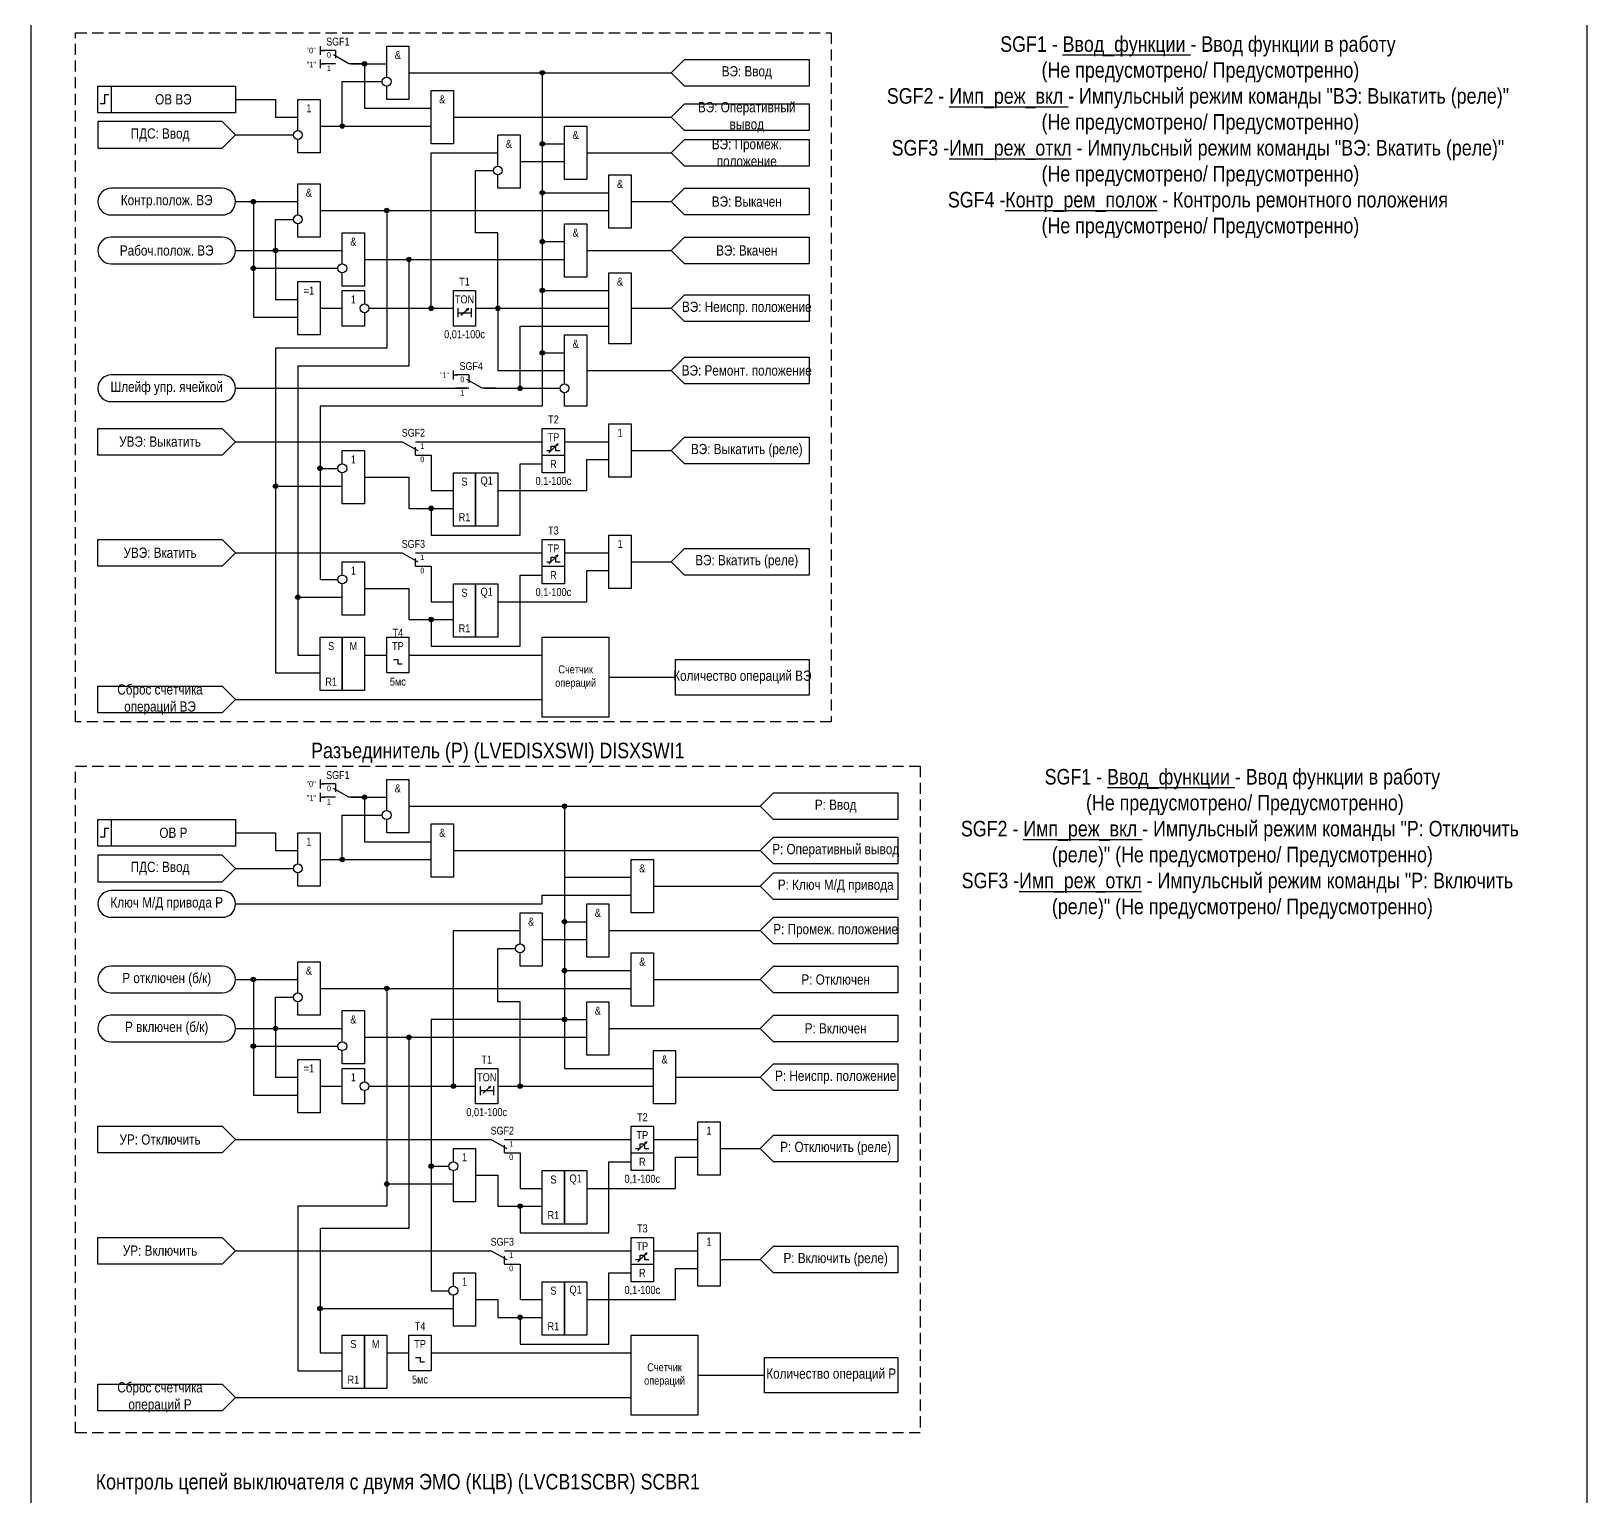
# Model space of a CAD drawing. Header units: millimetres. Extents: x -7300 to 495, y 0 to 1179.
# Drawn here: x -4825 to -4475, y 360.6 to 690.4 of the extents above; entities that cross this region are included whole.
import ezdxf
from ezdxf.enums import TextEntityAlignment as Align

# ---------------------------------------------------------------- set-up
doc = ezdxf.new("R2010")
doc.units = ezdxf.units.MM
doc.linetypes.add('штриховая2', pattern=[0.375, 0.25, -0.125])
doc.layers.add('TEXT', color=7, linetype='Continuous', lineweight=25)
doc.layers.add('Основная', color=7, linetype='Continuous')
doc.styles.add('2.5_Gost_RD', font='ARIALN.TTF', dxfattribs={"height": 2.5})
doc.styles.add('3.5_Gost_RD', font='ARIALN.TTF', dxfattribs={"height": 3.5})
doc.styles.add('Вывод', font='ARIALN.TTF', dxfattribs={"height": 2.5})
doc.styles.add('Компонент', font='ARIALN.TTF', dxfattribs={"height": 3.5})

# ---------------------------------------------------------------- blocks, each defined once
blk = doc.blocks.new('Точка')
at = {"ltscale": 100}
h = blk.add_hatch(color=256, dxfattribs=at)
h.dxf.hatch_style = 1
edge = h.paths.add_edge_path()
edge.add_arc((0, 0), 0.5, 0, 360)
blk.add_circle((0, 0), 0.5, dxfattribs=at)
blk = doc.blocks.new('*U958')
at = {"layer": 'Основная', "color": 0}
blk.add_line((0, 0), (7, 4), dxfattribs=at)
at = {"layer": 'Основная', "ltscale": 0.35}
blk.add_line((6, 6), (6, 2.5), dxfattribs=at)
blk = doc.blocks.new('*U985')
at = {"layer": 'Основная', "color": 0}
for p, q in [((-3, 6), (-9, 6)), ((-3, 0), (-9, 0)), ((9, 0), (3, 0))]:
    blk.add_line(p, q, dxfattribs=at)
at = {"layer": 'Основная', "ltscale": 0.25, "xscale": -1}
blk.add_blockref('*U958', (3, 0), dxfattribs=at)
at = {"layer": 'Основная'}
for tag, height, style, p in [('В1', 2.5, 'Вывод', (-14, 6)), ('ОУ', 3.5, 'Компонент', (-2, 10)), ('В2', 2.5, 'Вывод', (-6, 4)), ('В3', 2.5, 'Вывод', (-6, -2))]:
    blk.add_attdef(tag, text='', height=height, dxfattribs=dict(at, style=style)).set_placement(p, align=Align.MIDDLE_CENTER)
blk = doc.blocks.new('*U1050')
at = {"layer": 'Основная', "color": 0}
for p, q in [((-9, 0), (-3, 0)), ((3, 6), (9, 6)), ((3, 0), (9, 0))]:
    blk.add_line(p, q, dxfattribs=at)
at = {"layer": 'Основная', "ltscale": 0.25}
blk.add_blockref('*U958', (-3, 0), dxfattribs=at)
at = {"layer": 'Основная'}
for tag, height, style, p in [('В2', 2.5, 'Вывод', (6, 8)), ('В1', 2.5, 'Вывод', (14, 6)), ('В3', 2.5, 'Вывод', (6, 2)), ('ОУ', 3.5, 'Компонент', (2, -4))]:
    blk.add_attdef(tag, text='', height=height, dxfattribs=dict(at, style=style)).set_placement(p, align=Align.MIDDLE_CENTER)

msp = doc.modelspace()

# ---------------------------------------------------------------- linework, layer by layer
at = {"ltscale": 100}
for p, q in [((-4760, 687), (-4760, 685)), ((-4760, 686), (-4759, 686)), ((-4760, 684), (-4760, 682)), ((-4760, 683), (-4759, 683)), ((-4735, 673), (-4735, 673)), ((-4725, 628), (-4725, 628)), ((-4730, 612), (-4730, 614)), ((-4730, 613), (-4729, 613)), ((-4708.5, 595.5), (-4706.5, 597.5)), ((-4706.5, 597.5), (-4707.01, 597.25)), ((-4706.5, 597.5), (-4706.74, 597.02)), ((-4708.5, 570.5), (-4706.5, 572.5)), ((-4706.5, 572.5), (-4707.01, 572.25)), ((-4706.5, 572.5), (-4706.74, 572.02)), ((-4760, 522), (-4760, 520)), ((-4760, 521), (-4759, 521)), ((-4760, 519), (-4760, 517)), ((-4760, 518), (-4759, 518)), ((-4735, 508), (-4735, 508)), ((-4720, 453), (-4720, 453)), ((-4688.5, 438.5), (-4686.5, 440.5)), ((-4686.5, 440.5), (-4687.01, 440.25)), ((-4686.5, 440.5), (-4686.74, 440.02)), ((-4688.5, 413.5), (-4686.5, 415.5)), ((-4686.5, 415.5), (-4687.01, 415.25)), ((-4686.5, 415.5), (-4686.74, 415.02))]:
    msp.add_line(p, q, dxfattribs=at)
at = {"color": 7, "ltscale": 100}
for p, q in [((-4728.3, 626.46), (-4726.63, 627.95)), ((-4726.63, 627.95), (-4727.15, 627.73)), ((-4726.63, 627.95), (-4726.89, 627.48)), ((-4723.3, 451.46), (-4721.63, 452.95)), ((-4721.63, 452.95), (-4722.15, 452.73)), ((-4721.63, 452.95), (-4721.89, 452.48))]:
    msp.add_line(p, q, dxfattribs=at)
at = {"color": 6, "ltscale": 100}
for p, q in [((-4742.5, 548), (-4741.5, 548)), ((-4737.5, 391), (-4736.5, 391))]:
    msp.add_line(p, q, dxfattribs=at)
at = {"ltscale": 100}
for points in [[(-4825, 1085), (-4475, 1085), (-4475, 0), (-4825, 0)], [(-4810, 678), (-4807, 678), (-4807, 672), (-4810, 672)], [(-4810, 678), (-4779, 678), (-4779, 672), (-4810, 672)], [(-4735, 677), (-4730, 677), (-4730, 665), (-4735, 665)], [(-4810, 670), (-4810, 664), (-4782, 664), (-4779, 667), (-4782, 670)], [(-4705, 669), (-4700, 669), (-4700, 657), (-4705, 657)], [(-4695, 658), (-4690, 658), (-4690, 646), (-4695, 646)], [(-4705, 647), (-4700, 647), (-4700, 635), (-4705, 635)], [(-4765, 634), (-4760, 634), (-4760, 622), (-4765, 622)], [(-4730, 632), (-4725, 632), (-4725, 624), (-4730, 624)], [(-4695, 602), (-4690, 602), (-4690, 590), (-4695, 590)], [(-4810, 601), (-4782, 601), (-4779, 598), (-4782, 595), (-4810, 595)], [(-4710, 601), (-4705, 601), (-4705, 591), (-4710, 591)], [(-4710, 595), (-4705, 595), (-4705, 591), (-4710, 591)], [(-4730, 591), (-4725, 591), (-4725, 579), (-4730, 579)], [(-4725, 591), (-4720, 591), (-4720, 579), (-4725, 579)], [(-4810, 576), (-4782, 576), (-4779, 573), (-4782, 570), (-4810, 570)], [(-4710, 576), (-4705, 576), (-4705, 566), (-4710, 566)], [(-4695, 577), (-4690, 577), (-4690, 565), (-4695, 565)], [(-4710, 570), (-4705, 570), (-4705, 566), (-4710, 566)], [(-4730, 566), (-4725, 566), (-4725, 554), (-4730, 554)], [(-4725, 566), (-4720, 566), (-4720, 554), (-4725, 554)], [(-4810, 513), (-4807, 513), (-4807, 507), (-4810, 507)], [(-4810, 513), (-4779, 513), (-4779, 507), (-4810, 507)], [(-4735, 512), (-4730, 512), (-4730, 500), (-4735, 500)], [(-4810, 505), (-4810, 499), (-4782, 499), (-4779, 502), (-4782, 505)], [(-4690, 504), (-4685, 504), (-4685, 492), (-4690, 492)], [(-4700, 494), (-4695, 494), (-4695, 482), (-4700, 482)], [(-4690, 483), (-4685, 483), (-4685, 471), (-4690, 471)], [(-4700, 472), (-4695, 472), (-4695, 460), (-4700, 460)], [(-4765, 459), (-4760, 459), (-4760, 447), (-4765, 447)], [(-4685, 461), (-4680, 461), (-4680, 449), (-4685, 449)], [(-4725, 457), (-4720, 457), (-4720, 449), (-4725, 449)], [(-4675, 445), (-4670, 445), (-4670, 433), (-4675, 433)], [(-4810, 444), (-4782, 444), (-4779, 441), (-4782, 438), (-4810, 438)], [(-4690, 444), (-4685, 444), (-4685, 434), (-4690, 434)], [(-4690, 438), (-4685, 438), (-4685, 434), (-4690, 434)], [(-4710, 434), (-4705, 434), (-4705, 422), (-4710, 422)], [(-4705, 434), (-4700, 434), (-4700, 422), (-4705, 422)], [(-4675, 420), (-4670, 420), (-4670, 408), (-4675, 408)], [(-4810, 419), (-4782, 419), (-4779, 416), (-4782, 413), (-4810, 413)], [(-4690, 419), (-4685, 419), (-4685, 409), (-4690, 409)], [(-4690, 413), (-4685, 413), (-4685, 409), (-4690, 409)], [(-4710, 409), (-4705, 409), (-4705, 397), (-4710, 397)], [(-4705, 409), (-4700, 409), (-4700, 397), (-4705, 397)]]:
    msp.add_lwpolyline(points, close=True, dxfattribs=at)
at = {"linetype": 'штриховая2', "ltscale": 10}
for points in [[(-4645, 535), (-4815, 535), (-4815, 690), (-4645, 690)], [(-4625, 375), (-4815, 375), (-4815, 525), (-4625, 525)]]:
    msp.add_lwpolyline(points, close=True, dxfattribs=at)
at = {"ltscale": 100}
for points in [[(-4745, 680), (-4745, 687), (-4740, 687), (-4740, 675), (-4745, 675), (-4745, 678)], [(-4753, 683), (-4745, 683)], [(-4753, 683), (-4750, 683), (-4750, 673), (-4735, 673)], [(-4681, 681), (-4678, 684), (-4650, 684), (-4650, 678), (-4678, 678), (-4681, 681)], [(-4740, 681), (-4710, 681), (-4710, 606), (-4760, 606), (-4760, 592), (-4756, 592)], [(-4740, 681), (-4710, 681), (-4710, 606), (-4760, 606), (-4760, 567), (-4756, 567)], [(-4760, 669), (-4755, 669), (-4755, 679), (-4746, 679)], [(-4740, 681), (-4681, 681)], [(-4740, 681), (-4710, 681), (-4710, 665), (-4705, 665)], [(-4740, 681), (-4710, 681), (-4710, 654), (-4695, 654)], [(-4740, 681), (-4710, 681), (-4710, 643), (-4705, 643)], [(-4740, 681), (-4710, 681), (-4710, 632), (-4695, 632)], [(-4740, 681), (-4710, 681), (-4710, 618), (-4705, 618)], [(-4779, 675), (-4770, 675), (-4770, 671), (-4765, 671)], [(-4765, 668), (-4765, 675), (-4760, 675), (-4760, 663), (-4765, 663), (-4765, 666)], [(-4681, 671), (-4678, 674), (-4650, 674), (-4650, 668), (-4678, 668), (-4681, 671)], [(-4760, 669), (-4735, 669)], [(-4730, 671), (-4681, 671)], [(-4779, 667), (-4766, 667)], [(-4720, 660), (-4720, 667), (-4715, 667), (-4715, 655), (-4720, 655), (-4720, 658)], [(-4681, 663), (-4678, 666), (-4650, 666), (-4650, 660), (-4678, 660), (-4681, 663)], [(-4749, 628), (-4735, 628), (-4735, 663), (-4720, 663)], [(-4700, 663), (-4681, 663)], [(-4725, 628), (-4720, 628), (-4720, 645), (-4725, 645), (-4725, 659), (-4721, 659)], [(-4715, 661), (-4705, 661)], [(-4765, 649), (-4765, 656), (-4760, 656), (-4760, 644), (-4765, 644), (-4765, 647)], [(-4681, 652), (-4678, 655), (-4650, 655), (-4650, 649), (-4678, 649), (-4681, 652)], [(-4779, 652), (-4765, 652)], [(-4779, 652), (-4775, 652), (-4775, 637), (-4756, 637)], [(-4779, 652), (-4775, 652), (-4775, 626), (-4765, 626)], [(-4690, 652), (-4681, 652)], [(-4779, 641), (-4770, 641), (-4770, 648), (-4766, 648)], [(-4760, 650), (-4745, 650), (-4745, 619), (-4770, 619), (-4770, 588), (-4755, 588), (-4755, 588)], [(-4760, 650), (-4695, 650)], [(-4755, 638), (-4755, 645), (-4750, 645), (-4750, 633), (-4755, 633), (-4755, 636)], [(-4681, 641), (-4678, 644), (-4650, 644), (-4650, 638), (-4678, 638), (-4681, 641)], [(-4779, 641), (-4755, 641)], [(-4779, 641), (-4770, 641), (-4770, 630), (-4765, 630)], [(-4700, 641), (-4681, 641)], [(-4750, 639), (-4740, 639), (-4740, 615), (-4765, 615), (-4765, 563), (-4755, 563)], [(-4750, 639), (-4705, 639)], [(-4695, 623), (-4695, 636), (-4690, 636), (-4690, 620), (-4695, 620), (-4695, 623)], [(-4750, 627), (-4750, 624), (-4755, 624), (-4755, 632), (-4750, 632), (-4750, 629)], [(-4681, 628), (-4678, 631), (-4650, 631), (-4650, 625), (-4678, 625), (-4681, 628)], [(-4760, 628), (-4755, 628)], [(-4749, 628), (-4730, 628)], [(-4729, 628), (-4729, 626)], [(-4729, 627), (-4726, 627)], [(-4726, 628), (-4726, 626)], [(-4725, 628), (-4695, 628)], [(-4725, 628), (-4720, 628), (-4720, 614), (-4705, 614)], [(-4690, 628), (-4681, 628)], [(-4723, 610), (-4715, 610), (-4715, 624), (-4695, 624)], [(-4705, 611), (-4705, 622), (-4700, 622), (-4700, 606), (-4705, 606), (-4705, 609)], [(-4681, 614), (-4678, 617), (-4650, 617), (-4650, 611), (-4678, 611), (-4681, 614)], [(-4700, 614), (-4681, 614)], [(-4779, 610), (-4727, 610)], [(-4723, 610), (-4706, 610)], [(-4681, 596), (-4678, 599), (-4650, 599), (-4650, 593), (-4678, 593), (-4681, 596)], [(-4779, 598), (-4742, 598)], [(-4755, 593), (-4755, 596), (-4750, 596), (-4750, 584), (-4755, 584), (-4755, 591)], [(-4738, 598), (-4710, 598)], [(-4738, 595), (-4735, 595), (-4735, 587), (-4730, 587)], [(-4709, 596), (-4708, 596), (-4708, 597), (-4707, 597), (-4707, 596), (-4706, 596)], [(-4705, 598), (-4695, 598)], [(-4690, 596), (-4681, 596)], [(-4750, 590), (-4740, 590), (-4740, 583), (-4735, 583), (-4735, 577), (-4715, 577), (-4715, 593), (-4710, 593)], [(-4720, 587), (-4700, 587), (-4700, 594), (-4695, 594)], [(-4750, 590), (-4740, 590), (-4740, 583), (-4730, 583)], [(-4681, 571), (-4678, 574), (-4650, 574), (-4650, 568), (-4678, 568), (-4681, 571)], [(-4779, 573), (-4742, 573)], [(-4755, 568), (-4755, 571), (-4750, 571), (-4750, 559), (-4755, 559), (-4755, 566)], [(-4738, 573), (-4710, 573)], [(-4709, 571), (-4708, 571), (-4708, 572), (-4707, 572), (-4707, 571), (-4706, 571)], [(-4705, 573), (-4695, 573)], [(-4690, 571), (-4681, 571)], [(-4750, 565), (-4740, 565), (-4740, 558), (-4735, 558), (-4735, 552), (-4715, 552), (-4715, 568), (-4710, 568)], [(-4738, 570), (-4735, 570), (-4735, 562), (-4730, 562)], [(-4720, 562), (-4700, 562), (-4700, 569), (-4695, 569)], [(-4750, 565), (-4740, 565), (-4740, 558), (-4730, 558)], [(-4745, 515), (-4745, 522), (-4740, 522), (-4740, 510), (-4745, 510), (-4745, 513)], [(-4753, 518), (-4745, 518)], [(-4753, 518), (-4750, 518), (-4750, 508), (-4735, 508)], [(-4661, 516), (-4658, 519), (-4630, 519), (-4630, 513), (-4658, 513), (-4661, 516)], [(-4740, 516), (-4661, 516)], [(-4740, 516), (-4705, 516), (-4705, 490), (-4700, 490)], [(-4740, 516), (-4705, 516), (-4705, 479), (-4690, 479)], [(-4740, 516), (-4705, 516), (-4705, 468), (-4700, 468)], [(-4740, 516), (-4705, 516), (-4705, 457), (-4685, 457)], [(-4740, 516), (-4705, 516), (-4705, 468), (-4735, 468), (-4735, 407), (-4731, 407)], [(-4740, 516), (-4705, 516), (-4705, 468), (-4735, 468), (-4735, 435), (-4731, 435)], [(-4740, 516), (-4705, 516), (-4705, 500), (-4690, 500)], [(-4760, 504), (-4755, 504), (-4755, 514), (-4746, 514)], [(-4779, 510), (-4770, 510), (-4770, 506), (-4765, 506)], [(-4765, 503), (-4765, 510), (-4760, 510), (-4760, 498), (-4765, 498), (-4765, 501)], [(-4661, 506), (-4658, 509), (-4630, 509), (-4630, 503), (-4658, 503), (-4661, 506)], [(-4760, 504), (-4735, 504)], [(-4730, 506), (-4661, 506)], [(-4779, 502), (-4766, 502)], [(-4661, 498), (-4658, 501), (-4630, 501), (-4630, 495), (-4658, 495), (-4661, 498)], [(-4685, 498), (-4661, 498)], [(-4779, 494), (-4710, 494), (-4710, 496), (-4690, 496)], [(-4715, 485), (-4715, 492), (-4710, 492), (-4710, 480), (-4715, 480), (-4715, 483)], [(-4661, 488), (-4658, 491), (-4630, 491), (-4630, 485), (-4658, 485), (-4661, 488)], [(-4749, 453), (-4730, 453), (-4730, 488), (-4715, 488)], [(-4695, 488), (-4661, 488)], [(-4720, 453), (-4715, 453), (-4715, 472), (-4720, 472), (-4720, 484), (-4716, 484)], [(-4710, 486), (-4700, 486)], [(-4765, 474), (-4765, 481), (-4760, 481), (-4760, 469), (-4765, 469), (-4765, 472)], [(-4661, 477), (-4658, 480), (-4630, 480), (-4630, 474), (-4658, 474), (-4661, 477)], [(-4779, 477), (-4765, 477)], [(-4779, 477), (-4775, 477), (-4775, 462), (-4756, 462)], [(-4779, 477), (-4775, 477), (-4775, 451), (-4765, 451)], [(-4685, 477), (-4661, 477)], [(-4779, 466), (-4770, 466), (-4770, 473), (-4766, 473)], [(-4760, 475), (-4690, 475)], [(-4760, 475), (-4745, 475), (-4745, 431), (-4730, 431), (-4730, 431)], [(-4755, 463), (-4755, 470), (-4750, 470), (-4750, 458), (-4755, 458), (-4755, 461)], [(-4661, 466), (-4658, 469), (-4630, 469), (-4630, 463), (-4658, 463), (-4661, 466)], [(-4779, 466), (-4755, 466)], [(-4779, 466), (-4770, 466), (-4770, 455), (-4765, 455)], [(-4695, 466), (-4661, 466)], [(-4750, 464), (-4740, 464), (-4740, 421), (-4760, 421), (-4760, 403), (-4730, 403)], [(-4750, 464), (-4700, 464)], [(-4750, 452), (-4750, 449), (-4755, 449), (-4755, 457), (-4750, 457), (-4750, 454)], [(-4680, 455), (-4661, 455)], [(-4661, 455), (-4658, 458), (-4630, 458), (-4630, 452), (-4658, 452), (-4661, 455)], [(-4760, 453), (-4755, 453)], [(-4749, 453), (-4725, 453)], [(-4724, 453), (-4724, 451)], [(-4724, 452), (-4721, 452)], [(-4721, 453), (-4721, 451)], [(-4720, 453), (-4685, 453)], [(-4779, 441), (-4722, 441)], [(-4718, 441), (-4690, 441)], [(-4685, 441), (-4675, 441)], [(-4661, 439), (-4658, 442), (-4630, 442), (-4630, 436), (-4658, 436), (-4661, 439)], [(-4730, 436), (-4730, 439), (-4725, 439), (-4725, 427), (-4730, 427), (-4730, 434)], [(-4718, 438), (-4715, 438), (-4715, 430), (-4710, 430)], [(-4689, 439), (-4688, 439), (-4688, 440), (-4687, 440), (-4687, 439), (-4686, 439)], [(-4670, 439), (-4661, 439)], [(-4725, 433), (-4720, 433), (-4720, 426), (-4715, 426), (-4715, 420), (-4695, 420), (-4695, 436), (-4690, 436)], [(-4700, 430), (-4680, 430), (-4680, 437), (-4675, 437)], [(-4725, 433), (-4720, 433), (-4720, 426), (-4710, 426)], [(-4661, 414), (-4658, 417), (-4630, 417), (-4630, 411), (-4658, 411), (-4661, 414)], [(-4779, 416), (-4722, 416)], [(-4718, 416), (-4690, 416)], [(-4718, 413), (-4715, 413), (-4715, 405), (-4710, 405)], [(-4689, 414), (-4688, 414), (-4688, 415), (-4687, 415), (-4687, 414), (-4686, 414)], [(-4685, 416), (-4675, 416)], [(-4670, 414), (-4661, 414)], [(-4730, 408), (-4730, 411), (-4725, 411), (-4725, 399), (-4730, 399), (-4730, 406)], [(-4725, 405), (-4720, 405), (-4720, 401), (-4715, 401), (-4715, 395), (-4695, 395), (-4695, 411), (-4690, 411)], [(-4700, 405), (-4680, 405), (-4680, 412), (-4675, 412)], [(-4725, 405), (-4720, 405), (-4720, 401), (-4710, 401)]]:
    msp.add_lwpolyline(points, dxfattribs=at)
at = {"lineweight": 30, "ltscale": 100}
for points in [[(-4807.5, 676), (-4808.5, 676), (-4808.5, 674), (-4809.5, 674)], [(-4807.5, 511), (-4808.5, 511), (-4808.5, 509), (-4809.5, 509)]]:
    msp.add_lwpolyline(points, dxfattribs=at)
at = {"ltscale": 100}
for points in [[(-4807, 649), (-4782, 649, 1), (-4782, 655), (-4807, 655, 1)], [(-4807, 638), (-4782, 638, 1), (-4782, 644), (-4807, 644, 1)], [(-4807, 607), (-4782, 607, 1), (-4782, 613), (-4807, 613, 1)], [(-4807, 491), (-4782, 491, 1), (-4782, 497), (-4807, 497, 1)], [(-4807, 474), (-4782, 474, 1), (-4782, 480), (-4807, 480, 1)], [(-4807, 463), (-4782, 463, 1), (-4782, 469), (-4807, 469, 1)]]:
    msp.add_lwpolyline(points, format="xyb", close=True, dxfattribs=at)
at = {"color": 6, "ltscale": 100}
for points in [[(-4760, 650), (-4745, 650), (-4745, 619), (-4770, 619), (-4770, 546), (-4760, 546)], [(-4750, 639), (-4740, 639), (-4740, 615), (-4765, 615), (-4765, 550), (-4760, 550)], [(-4750, 550), (-4745, 550)], [(-4740, 550), (-4710, 550)], [(-4743.5, 549), (-4742.5, 549)], [(-4742.5, 549), (-4742.5, 548)], [(-4695, 545), (-4680, 545)], [(-4779, 540), (-4710, 540)], [(-4760, 475), (-4745, 475), (-4745, 426), (-4765, 426), (-4765, 389), (-4755, 389)], [(-4750, 464), (-4740, 464), (-4740, 421), (-4760, 421), (-4760, 393), (-4755, 393)], [(-4745, 393), (-4740, 393)], [(-4738.5, 392), (-4737.5, 392)], [(-4737.5, 392), (-4737.5, 391)], [(-4735, 393), (-4690, 393)], [(-4675, 388), (-4660, 388)], [(-4779, 383), (-4690, 383)]]:
    msp.add_lwpolyline(points, dxfattribs=at)
for points in [[(-4760, 554), (-4755, 554), (-4755, 542), (-4760, 542)], [(-4755, 554), (-4750, 554), (-4750, 542), (-4755, 542)], [(-4745, 554), (-4740, 554), (-4740, 546), (-4745, 546)], [(-4710, 554), (-4695, 554), (-4695, 536), (-4710, 536)], [(-4680, 549), (-4650, 549), (-4650, 541), (-4680, 541)], [(-4810, 543), (-4782, 543), (-4779, 540), (-4782, 537), (-4810, 537)], [(-4755, 397), (-4750, 397), (-4750, 385), (-4755, 385)], [(-4750, 397), (-4745, 397), (-4745, 385), (-4750, 385)], [(-4740, 397), (-4735, 397), (-4735, 389), (-4740, 389)], [(-4690, 397), (-4675, 397), (-4675, 379), (-4690, 379)], [(-4660, 392), (-4630, 392), (-4630, 384), (-4660, 384)], [(-4810, 386), (-4782, 386), (-4779, 383), (-4782, 380), (-4810, 380)]]:
    msp.add_lwpolyline(points, close=True, dxfattribs=at)
for centre in [(-4745, 679), (-4750, 628), (-4705, 610), (-4745, 514), (-4750, 453)]:
    msp.add_circle(centre, 1)
at = {"ltscale": 100}
for centre in [(-4765, 667), (-4720, 659), (-4765, 648), (-4755, 637), (-4755, 592), (-4755, 567), (-4765, 502), (-4715, 484), (-4765, 473), (-4755, 462), (-4730, 435), (-4730, 407)]:
    msp.add_circle(centre, 1, dxfattribs=at)

# ---------------------------------------------------------------- block references
for p in [(-4750, 683), (-4710, 681), (-4755, 669), (-4710, 665), (-4710, 654), (-4710, 643), (-4710, 632), (-4735, 583), (-4735, 558), (-4750, 518), (-4705, 516), (-4755, 504), (-4705, 490), (-4705, 479), (-4705, 468), (-4735, 435), (-4715, 426), (-4715, 401)]:
    msp.add_blockref('Точка', p, dxfattribs=at)
at = {"color": 2, "ltscale": 100}
for p in [(-4775, 652), (-4745, 650), (-4770, 641), (-4775, 637), (-4740, 639), (-4735, 628), (-4720, 628), (-4710, 618), (-4715, 610), (-4760, 592), (-4770, 588), (-4765, 563), (-4775, 477), (-4745, 475), (-4770, 466), (-4775, 462), (-4740, 464), (-4730, 453), (-4715, 453), (-4745, 431), (-4760, 403)]:
    msp.add_blockref('Точка', p, dxfattribs=at)
at = {"layer": 'Основная', "ltscale": 0.25, "xscale": 0.5, "yscale": 0.5, "zscale": 0.5}
for p, values in [((-4755, 683), {'ОУ': 'SGF1', 'В1': '"0"', 'В2': '0', 'В3': '1'}), ((-4725, 610), {'ОУ': 'SGF4', 'В1': '"1"', 'В2': '0', 'В3': '1'}), ((-4755, 518), {'ОУ': 'SGF1', 'В1': '"0"', 'В2': '0', 'В3': '1'})]:
    msp.add_blockref('*U985', p, dxfattribs=at).add_auto_attribs(values)
at = {"layer": 'Основная', "ltscale": 0.25}
ref = msp.add_blockref('*U1050', (-4740, 598), dxfattribs=dict(at, xscale=-0.5, yscale=0.5, zscale=0.5, rotation=180))
ref.add_attrib('ОУ', 'SGF2', dxfattribs={"height": 1.75, "style": 'Компонент'}).set_placement((-4739, 600), align=Align.MIDDLE_CENTER)
ref.add_attrib('В2', '0', dxfattribs={"height": 1.25, "style": 'Вывод'}).set_placement((-4737, 594.02), align=Align.MIDDLE_CENTER)
ref.add_attrib('В3', '1', dxfattribs={"height": 1.25, "style": 'Вывод'}).set_placement((-4737, 596.99), align=Align.MIDDLE_CENTER)
ref = msp.add_blockref('*U1050', (-4740, 573), dxfattribs=dict(at, xscale=-0.5, yscale=0.5, zscale=0.5, rotation=180))
ref.add_attrib('ОУ', 'SGF3', dxfattribs={"height": 1.75, "style": 'Компонент'}).set_placement((-4739, 575), align=Align.MIDDLE_CENTER)
ref.add_attrib('В2', '0', dxfattribs={"height": 1.25, "style": 'Вывод'}).set_placement((-4737, 569.02), align=Align.MIDDLE_CENTER)
ref.add_attrib('В3', '1', dxfattribs={"height": 1.25, "style": 'Вывод'}).set_placement((-4737, 571.99), align=Align.MIDDLE_CENTER)
ref = msp.add_blockref('*U1050', (-4720, 441), dxfattribs=dict(at, xscale=-0.5, yscale=0.5, zscale=0.5, rotation=180))
ref.add_attrib('ОУ', 'SGF2', dxfattribs={"height": 1.75, "style": 'Компонент'}).set_placement((-4719, 443), align=Align.MIDDLE_CENTER)
ref.add_attrib('В2', '0', dxfattribs={"height": 1.25, "style": 'Вывод'}).set_placement((-4717, 437.02), align=Align.MIDDLE_CENTER)
ref.add_attrib('В3', '1', dxfattribs={"height": 1.25, "style": 'Вывод'}).set_placement((-4717, 439.99), align=Align.MIDDLE_CENTER)
ref = msp.add_blockref('*U1050', (-4720, 416), dxfattribs=dict(at, xscale=-0.5, yscale=0.5, zscale=0.5, rotation=180))
ref.add_attrib('ОУ', 'SGF3', dxfattribs={"height": 1.75, "style": 'Компонент'}).set_placement((-4719, 418), align=Align.MIDDLE_CENTER)
ref.add_attrib('В2', '0', dxfattribs={"height": 1.25, "style": 'Вывод'}).set_placement((-4717, 412.02), align=Align.MIDDLE_CENTER)
ref.add_attrib('В3', '1', dxfattribs={"height": 1.25, "style": 'Вывод'}).set_placement((-4717, 414.99), align=Align.MIDDLE_CENTER)

# ---------------------------------------------------------------- texts
at = {"color": 30, "ltscale": 100, "char_height": 3.5, "attachment_point": 5, "style": '3.5_Gost_RD'}
for s, insert, width in [('SGF1 - {\\LВвод_функции} - Ввод функции в работу \\P^I(Не предусмотрено/ Предусмотренно)\\PSGF2 - {\\LИмп_реж_вкл} - Импульсный режим команды "ВЭ: Выкатить (реле)" \\P^I(Не предусмотрено/ Предусмотренно)\\PSGF3 -{\\LИмп_реж_откл} - Импульсный режим команды "ВЭ: Вкатить (реле)" \\P^I(Не предусмотрено/ Предусмотренно)\\PSGF4 -{\\LКонтр_рем_полож} - Контроль ремонтного положения \\P^I(Не предусмотрено/ Предусмотренно)', (-4562.5, 666.5), 155), ('Разъединитель (Р) (LVEDISXSWI) {\\C6;DISXSWI1}', (-4720, 528), 190), ('SGF1 - {\\LВвод_функции} - Ввод функции в работу \\P^I(Не предусмотрено/ Предусмотренно)\\PSGF2 - {\\LИмп_реж_вкл} - Импульсный режим команды "Р: Отключить ^I(реле)" (Не предусмотрено/ Предусмотренно)\\PSGF3 -{\\LИмп_реж_откл} - Импульсный режим команды "Р: Включить ^I^I(реле)" (Не предусмотрено/ Предусмотренно)', (-4552.5, 507.5), 135), ('Контроль цепей выключателя с двумя ЭМО (КЦВ) (LVCB1SCBR) {\\C6;SCBR1}', (-4742.5, 363.5), 145)]:
    msp.add_mtext(s, dxfattribs=dict(at, insert=insert, width=width))
at = {"ltscale": 100, "char_height": 1.25, "attachment_point": 1, "style": '3.5_Gost_RD'}
for insert in [(-4763, 683.5), (-4763, 518.5)]:
    msp.add_mtext_dynamic_manual_height_columns('"1"', width=2, gutter_width=17.5, heights=[0], dxfattribs=dict(at, insert=insert))
at = {"ltscale": 100, "attachment_point": 5, "style": '2.5_Gost_RD'}
for s, insert, char_height, width in [('&', (-4742.5, 685), 1.8, 5), ('ВЭ: Ввод', (-4664, 681), 2.3, 28), ('&', (-4732.5, 675), 1.8, 5), ('1', (-4762.5, 673), 1.8, 5), ('ВЭ: Оперативный вывод', (-4664, 671), 2.3, 28), ('&', (-4717.5, 665), 1.8, 5), ('&', (-4702.5, 667), 1.8, 5), ('ВЭ: Промеж. положение', (-4664, 663), 2.3, 28), ('&', (-4762.5, 654), 1.8, 5), ('&', (-4692.5, 656), 1.8, 5), ('Контр.полож. ВЭ', (-4794.5, 652), 2.3, 31), ('ВЭ: Выкачен', (-4664, 652), 2.3, 28), ('&', (-4702.5, 645), 1.8, 5), ('\\pt18.4;Рабоч.полож. ВЭ', (-4794.5, 641), 2.3, 31), ('&', (-4752.5, 643), 1.8, 5), ('ВЭ: Вкачен', (-4664, 641), 2.3, 28), ('T1', (-4727.5, 634), 1.8, 5), ('&', (-4692.5, 634), 1.8, 5), ('=1', (-4762.5, 632), 1.8, 5), ('1', (-4752.5, 630), 1.8, 5), ('TON', (-4727.5, 630), 1.8, 5), ('ВЭ: Неиспр. положение', (-4664, 628), 2.3, 28), ('0,01-100с', (-4727.5, 622), 1.8, 5), ('&', (-4702.5, 620), 1.8, 5), ('ВЭ: Ремонт. положение', (-4664, 614), 2.3, 28), ('Шлейф упр. ячейкой', (-4794.5, 610), 2.3, 31), ('T2', (-4707.5, 603), 1.8, 5), ('УВЭ: Выкатить', (-4796, 598), 2.3, 28), ('TP', (-4707.5, 599), 1.8, 5), ('1', (-4692.5, 600), 1.8, 5), ('ВЭ: Выкатить (реле)', (-4664, 596), 2.3, 28), ('1', (-4752.5, 594), 1.8, 5), ('R', (-4707.5, 593), 1.8, 5), ('S', (-4727.5, 589), 1.8, 5), ('Q1', (-4722.5, 589), 1.8, 5), ('0,1-100с', (-4707.5, 589), 1.8, 5), ('R1', (-4727.5, 581), 1.8, 5), ('T3', (-4707.5, 578), 1.8, 5), ('УВЭ: Вкатить', (-4796, 573), 2.3, 28), ('TP', (-4707.5, 574), 1.8, 5), ('1', (-4692.5, 575), 1.8, 5), ('ВЭ: Вкатить (реле)', (-4664, 571), 2.3, 28), ('1', (-4752.5, 569), 1.8, 5), ('R', (-4707.5, 568), 1.8, 5), ('S', (-4727.5, 564), 1.8, 5), ('Q1', (-4722.5, 564), 1.8, 5), ('0,1-100с', (-4707.5, 564), 1.8, 5), ('R1', (-4727.5, 556), 1.8, 5), ('&', (-4742.5, 520), 1.8, 5), ('Р: Ввод', (-4644, 516), 2.3, 28), ('1', (-4762.5, 508), 1.8, 5), ('&', (-4732.5, 510), 1.8, 5), ('Р: Оперативный вывод', (-4644, 506), 2.3, 28), ('&', (-4687.5, 502), 1.8, 5), ('&', (-4712.5, 490), 1.8, 5), ('&', (-4697.5, 492), 1.8, 5), ('Р: Промеж. положение', (-4644, 488), 2.3, 28), ('&', (-4762.5, 479), 1.8, 5), ('&', (-4687.5, 481), 1.8, 5), ('Р отключен (б/к)', (-4794.5, 477), 2.3, 31), ('Р: Отключен', (-4644, 477), 2.3, 28), ('&', (-4697.5, 470), 1.8, 5), ('Р включен (б/к)', (-4794.5, 466), 2.3, 31), ('&', (-4752.5, 468), 1.8, 5), ('Р: Включен', (-4644, 466), 2.3, 28), ('T1', (-4722.5, 459), 1.8, 5), ('&', (-4682.5, 459), 1.8, 5), ('=1', (-4762.5, 457), 1.8, 5), ('1', (-4752.5, 455), 1.8, 5), ('TON', (-4722.5, 455), 1.8, 5), ('Р: Неиспр. положение', (-4644, 455), 2.3, 28), ('0,01-100с', (-4722.5, 447), 1.8, 5), ('T2', (-4687.5, 446), 1.8, 5), ('УР: Отключить', (-4796, 441), 2.3, 28), ('TP', (-4687.5, 442), 1.8, 5), ('1', (-4672.5, 443), 1.8, 5), ('1', (-4727.5, 437), 1.8, 5), ('Р: Отключить (реле)', (-4644, 439), 2.3, 28), ('R', (-4687.5, 436), 1.8, 5), ('S', (-4707.5, 432), 1.8, 5), ('Q1', (-4702.5, 432), 1.8, 5), ('0,1-100с', (-4687.5, 432), 1.8, 5), ('R1', (-4707.5, 424), 1.8, 5), ('T3', (-4687.5, 421), 1.8, 5), ('УР: Включить', (-4796, 416), 2.3, 28), ('TP', (-4687.5, 417), 1.8, 5), ('1', (-4672.5, 418), 1.8, 5), ('Р: Включить (реле)', (-4644, 414), 2.3, 28), ('1', (-4727.5, 409), 1.8, 5), ('R', (-4687.5, 411), 1.8, 5), ('S', (-4707.5, 407), 1.8, 5), ('Q1', (-4702.5, 407), 1.8, 5), ('0,1-100с', (-4687.5, 407), 1.8, 5), ('R1', (-4707.5, 399), 1.8, 5)]:
    msp.add_mtext(s, dxfattribs=dict(at, insert=insert, char_height=char_height, width=width))
at = {"color": 0, "ltscale": 100, "char_height": 2.3, "width": 28, "attachment_point": 5, "style": '2.5_Gost_RD'}
for s, insert in [('{\\C256;ОВ ВЭ}', (-4793, 675)), ('{\\C256;ОВ Р}', (-4793, 510))]:
    msp.add_mtext(s, dxfattribs=dict(at, insert=insert))
at = {"color": 6, "ltscale": 100, "attachment_point": 5, "style": '2.5_Gost_RD'}
for s, insert, char_height, width in [('T4', (-4742.5, 555), 1.8, 5), ('S', (-4757.5, 552), 1.8, 5), ('М', (-4752.5, 552), 1.8, 5), ('TP', (-4742.5, 552), 1.8, 5), ('Счетчик^Jопераций', (-4702.5, 545), 1.8, 15), ('Количество операций ВЭ', (-4665, 545), 2.3, 30), ('Сброс счетчика операций ВЭ', (-4796, 540), 2.3, 28), ('R1', (-4757.5, 544), 1.8, 5), ('5мс', (-4742.5, 544), 1.8, 5), ('T4', (-4737.5, 399), 1.8, 5), ('S', (-4752.5, 395), 1.8, 5), ('М', (-4747.5, 395), 1.8, 5), ('TP', (-4737.5, 395), 1.8, 5), ('Счетчик^Jопераций', (-4682.5, 388), 1.8, 15), ('Количество операций Р', (-4645, 388), 2.3, 30), ('Сброс счетчика операций Р', (-4796, 383), 2.3, 28), ('R1', (-4752.5, 387), 1.8, 5), ('5мс', (-4737.5, 387), 1.8, 5)]:
    msp.add_mtext(s, dxfattribs=dict(at, insert=insert, char_height=char_height, width=width))
at = {"layer": 'TEXT', "ltscale": 100, "char_height": 2.3, "width": 28, "attachment_point": 5, "style": '2.5_Gost_RD'}
for insert in [(-4796, 667), (-4796, 502)]:
    msp.add_mtext('ПДС: Ввод', dxfattribs=dict(at, insert=insert))
at = {"layer": 'TEXT', "color": 30, "ltscale": 100, "insert": (-4644, 498), "char_height": 2.3, "width": 28, "attachment_point": 5, "style": '2.5_Gost_RD'}
msp.add_mtext('{\\C256;Р: Ключ М/Д привода}', dxfattribs=at)
at = {"layer": 'TEXT', "color": 3, "ltscale": 100, "insert": (-4794.5, 494), "char_height": 2.3, "width": 31, "attachment_point": 5, "style": '2.5_Gost_RD'}
msp.add_mtext('Ключ М/Д привода Р', dxfattribs=at)

doc.saveas('drawing.dxf')
